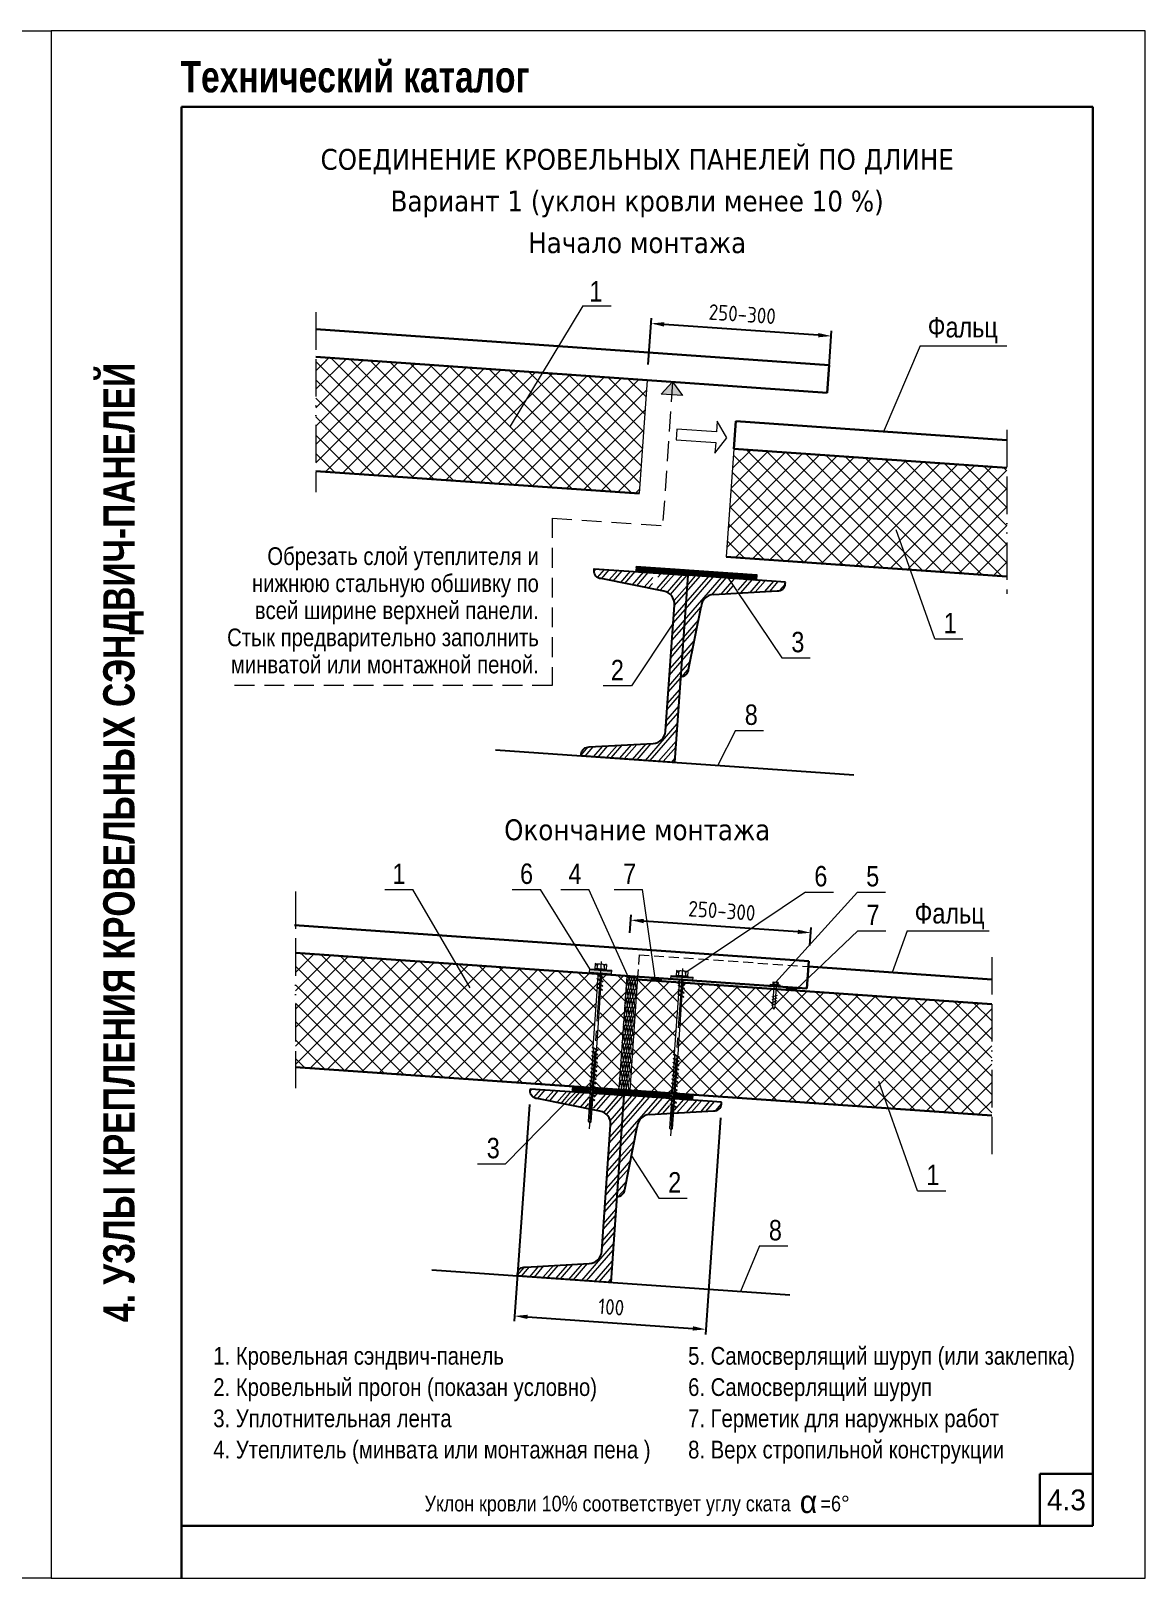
# Model space of a CAD drawing. Extents: x 5821 to 16321, y -13531 to 5774.
# Drawn here: x 7902 to 8971, y -9076 to -7591 of the extents above; entities that cross this region are included whole.
import ezdxf
from ezdxf.enums import TextEntityAlignment as Align

# ---------------------------------------------------------------- set-up
doc = ezdxf.new("R2010")
doc.units = 0
doc.header["$LTSCALE"] = 3
for name, pattern in [('ACAD_ISO13W100', [36, 12, -3, 12, -3, 0, -3, 0, -3]), ('CENTER2', [28.575, 19.05, -3.175, 3.175, -3.175]), ('HIDDEN2', [4.7625, 3.175, -1.5875])]:
    doc.linetypes.add(name, pattern=pattern)
doc.layers.get('0').update_dxf_attribs({"linetype": 'CONTINUOUS', "lineweight": 30})
doc.layers.get('DEFPOINTS').update_dxf_attribs({"linetype": 'CONTINUOUS'})
for name, color, linetype, lineweight in [('new_fill', 8, 'CONTINUOUS', 13), ('RAZMER', 7, 'CONTINUOUS', 9), ('Саморезы', 7, 'CONTINUOUS', 13)]:
    doc.layers.add(name, color=color, linetype=linetype, lineweight=lineweight)
doc.layers.add('Прогон', color=7, linetype='CONTINUOUS')
doc.styles.add('LOGO', font='HATTEN.TTF')
doc.styles.add('ROMANS', font='romans.shx', dxfattribs={"width": 0.85})
doc.styles.get("Standard").update_dxf_attribs({"font": 'TAHOMA.TTF'})
doc.styles.add('style1', font='ARIALN.TTF')
doc.styles.add('style2', font='impact.TTF')
doc.dimstyles.new('5', dxfattribs={"dimscale": 5, "dimtxt": 3, "dimasz": 2.5, "dimexe": 1, "dimexo": 3, "dimgap": 0, "dimtad": 0, "dimdec": 0, "dimzin": 9, "dimdsep": 46, "dimtxsty": 'ROMANS', "dimblk2": 'OBLIQUE', "dimcen": -3, "dimdle": 1.5, "dimclrd": 256, "dimclre": 256, "dimclrt": 256, "dimadec": 0, "dimazin": 0, "dimtfac": 1, "dimtdec": 0, "dimtofl": 0, "dimtmove": 2, "dimatfit": 3, "dimfxl": 0, "dimtvp": 1, "dimtolj": 1, "dimtzin": 9, "dimarcsym": 0})
pattern_1 = [(49, (255.517, -20088.282), (-7.547096, 6.56059), []), (49, (255.168, -20083.294), (-7.547096, 6.56059), [])]
pattern_2 = [(4, (167.6558, -20053.9616), (-0.08719559, 1.24695506), []), (64, (167.6558, -20053.9616), (-1.12349256, 0.54796393), []), (124, (167.6558, -20053.9616), (-1.03629697, -0.69899113), [])]
pattern_3 = [(49, (194.277, -20587.426), (-7.547096, 6.56059), []), (49, (193.928, -20582.439), (-7.547096, 6.56059), [])]

# ---------------------------------------------------------------- blocks, each defined once
blk = doc.blocks.new('*D1085')
at = {"layer": 'DEFPOINTS', "color": 0, "transparency": 16777216}
for p in [(8497, -7872), (8493.2, -7926.4), (8666.1, -7938.5)]:
    blk.add_point(p, dxfattribs=at)
at = {"layer": 'RAZMER', "lineweight": -2, "transparency": 16777216}
for p, q in [((8494.3, -7911.4), (8497.4, -7867)), ((8657.4, -7883.2), (8509.5, -7872.9)), ((8667.1, -7923.5), (8670.2, -7879.1))]:
    blk.add_line(p, q, dxfattribs=at)
at = {"layer": 'RAZMER', "transparency": 16777216}
for points in [[(8509.6, -7870.8), (8509.3, -7875), (8497, -7872)], [(8657.6, -7881.2), (8657.3, -7885.3), (8669.9, -7884.1)]]:
    blk.add_solid(points, dxfattribs=at)
at = {"layer": 'RAZMER', "transparency": 16777216, "insert": (8584.5, -7863.1), "char_height": 15, "attachment_point": 5, "rotation": 356, "style": 'ROMANS'}
blk.add_mtext('\\A1;250-300', dxfattribs=at)
blk = doc.blocks.new('_OBLIQUE')
at = {"color": 0, "linetype": 'ByBlock'}
blk.add_line((-0.5, -0.5), (0.5, 0.5), dxfattribs=at)
blk = doc.blocks.new('*D1086')
at = {"layer": 'DEFPOINTS', "color": 0, "transparency": 16777216}
for p in [(8477.4, -8444.7), (8475.5, -8472), (8648.4, -8484.1)]:
    blk.add_point(p, dxfattribs=at)
at = {"layer": 'RAZMER', "lineweight": -2, "transparency": 16777216}
for p, q in [((8476.6, -8457), (8477.8, -8439.8)), ((8637.8, -8456), (8489.9, -8445.6)), ((8649.4, -8469.1), (8650.7, -8451.8))]:
    blk.add_line(p, q, dxfattribs=at)
at = {"layer": 'RAZMER', "transparency": 16777216}
for points in [[(8490, -8443.5), (8489.8, -8447.7), (8477.4, -8444.7)], [(8638, -8453.9), (8637.7, -8458), (8650.3, -8456.8)]]:
    blk.add_solid(points, dxfattribs=at)
at = {"layer": 'RAZMER', "transparency": 16777216, "insert": (8564.9, -8435.8), "char_height": 15, "attachment_point": 5, "rotation": 356, "style": 'ROMANS'}
blk.add_mtext('\\A1;250-300', dxfattribs=at)
blk = doc.blocks.new('саморез1')
at = {"layer": 'new_fill'}
blk.add_hatch(color=254, dxfattribs=at).paths.add_polyline_path([(-1.2, -4.8), (0, -4.8), (0, 4.8), (-1.2, 4.8)])
at = {"layer": 'Саморезы', "ltscale": 150}
for p, q in [((-3.9, 2.6), (-1.5, 2.6)), ((-3.9, 2.6), (-3.9, -2.4)), ((-2.9, 1.7), (-1.5, 1.7)), ((-1.9, 2.6), (-1.9, -2.4)), ((0, 4.8), (-1.5, 4.8)), ((-1.5, 4.8), (-1.5, -4.8)), ((-1.2, 4.8), (-1.2, -4.8)), ((0, 4.8), (0, -4.8)), ((19.2, 1.4), (0, 1.4)), ((8.4, 2.4), (10.5, -2.4)), ((11.1, 2.4), (13.2, -2.4)), ((13.8, 2.4), (15.9, -2.4)), ((16.4, 2.4), (18.5, -2.4)), ((19.2, 1.4), (21.8, 0)), ((19.2, -1.4), (21.8, 0)), ((-3.9, -2.4), (-1.5, -2.4)), ((-2.9, -1.4), (-1.5, -1.4)), ((0, -4.8), (-1.5, -4.8)), ((0, -1.4), (19.2, -1.4))]:
    blk.add_line(p, q, dxfattribs=at)
for centre, start, end in [((-2.9, 2.7), 182.373, 269.9653), ((-2.9, 0.7), 90.0347, 177.627), ((-2.9, -0.4), 182.373, 269.9653), ((-2.9, -2.4), 90.0347, 177.627)]:
    blk.add_arc(centre, 1, start, end, dxfattribs=at)
blk = doc.blocks.new('саморез4')
at = {"layer": 'new_fill'}
blk.add_hatch(color=254, dxfattribs=at).paths.add_polyline_path([(-2.4, -9.4), (0, -9.4), (0, 9.8), (-2.4, 9.8)])
at = {"layer": 'Саморезы', "ltscale": 150}
for p, q in [((-7.9, 5), (-3.1, 5)), ((-7.9, -5), (-7.9, 5)), ((-5.9, 3.1), (-3.1, 3.1)), ((-3.8, -5), (-3.8, 5)), ((0, 9.8), (-3.1, 9.8)), ((-3.1, -9.4), (-3.1, 9.8)), ((-2.4, -9.4), (-2.4, 9.8)), ((0, -9.4), (0, 9.8)), ((64.9, 1.5), (0, 1.5)), ((1.3, -2.2), (3.4, 2.7)), ((1.9, -2.2), (4, 2.7)), ((3.7, 2.9), (3.4, 2.7)), ((3.7, 2.9), (4, 2.7)), ((4.9, -2.2), (7, 2.7)), ((5.5, -2.2), (7.6, 2.7)), ((7.3, 2.9), (7, 2.7)), ((7.3, 2.9), (7.6, 2.7)), ((8.6, -2.2), (10.7, 2.7)), ((9.2, -2.2), (11.3, 2.7)), ((11, 2.9), (10.7, 2.7)), ((11, 2.9), (11.3, 2.7)), ((12.2, -2.2), (14.3, 2.7)), ((12.8, -2.2), (14.9, 2.7)), ((14.6, 2.9), (14.3, 2.7)), ((14.6, 2.9), (14.9, 2.7)), ((64.9, -2.2), (67, 2.7)), ((65.6, -2.2), (67.7, 2.7)), ((67.3, 2.9), (67, 2.7)), ((130, 1.3), (67.1, 1.3)), ((67.3, 2.9), (67.7, 2.7)), ((68.6, -2.2), (70.7, 2.7)), ((69.2, -2.2), (71.3, 2.7)), ((71, 2.9), (70.7, 2.7)), ((71, 2.9), (71.3, 2.7)), ((72.2, -2.2), (74.3, 2.7)), ((72.8, -2.2), (74.9, 2.7)), ((74.6, 2.9), (74.3, 2.7)), ((74.6, 2.9), (74.9, 2.7)), ((75.8, -2.2), (77.9, 2.7)), ((76.4, -2.2), (78.5, 2.7)), ((78.2, 2.9), (77.9, 2.7)), ((78.2, 2.9), (78.5, 2.7)), ((79.5, -2.2), (81.5, 2.7)), ((80.1, -2.2), (82.2, 2.7)), ((81.9, 2.9), (81.5, 2.7)), ((81.9, 2.9), (82.2, 2.7)), ((83.1, -2.2), (85.2, 2.7)), ((83.7, -2.2), (85.8, 2.7)), ((85.5, 2.9), (85.2, 2.7)), ((85.5, 2.9), (85.8, 2.7)), ((86.7, -2.2), (88.8, 2.7)), ((87.3, -2.2), (89.4, 2.7)), ((89.1, 2.9), (88.8, 2.7)), ((89.1, 2.9), (89.4, 2.7)), ((90.3, -2.2), (92.4, 2.7)), ((90.9, -2.2), (93, 2.7)), ((92.7, 2.9), (92.4, 2.7)), ((92.7, 2.9), (93, 2.7)), ((94, -2.2), (96.1, 2.7)), ((94.6, -2.2), (96.7, 2.7)), ((96.4, 2.9), (96.1, 2.7)), ((96.4, 2.9), (96.7, 2.7)), ((97.6, -2.2), (99.7, 2.7)), ((98.2, -2.2), (100.3, 2.7)), ((100, 2.9), (99.7, 2.7)), ((100, 2.9), (100.3, 2.7)), ((101.2, -2.2), (103.3, 2.7)), ((101.8, -2.2), (103.9, 2.7)), ((103.6, 2.9), (103.3, 2.7)), ((103.6, 2.9), (103.9, 2.7)), ((104.8, -2.2), (106.9, 2.7)), ((105.5, -2.2), (107.6, 2.7)), ((107.2, 2.9), (106.9, 2.7)), ((107.2, 2.9), (107.6, 2.7)), ((108.5, -2.2), (110.6, 2.7)), ((109.1, -2.2), (111.2, 2.7)), ((110.9, 2.9), (110.6, 2.7)), ((110.9, 2.9), (111.2, 2.7)), ((130, 1.3), (131.2, 0)), ((-7.9, -5), (-3.1, -5)), ((-5.9, -3.1), (-3.1, -3.1)), ((0, -9.4), (-3.1, -9.4)), ((64.9, -1.5), (0, -1.5)), ((64.9, -1.5), (0, -1.5)), ((1.6, -2.4), (1.3, -2.2)), ((1.6, -2.4), (1.9, -2.2)), ((5.2, -2.4), (4.9, -2.2)), ((5.2, -2.4), (5.5, -2.2)), ((8.9, -2.4), (8.6, -2.2)), ((8.9, -2.4), (9.2, -2.2)), ((12.5, -2.4), (12.2, -2.2)), ((12.5, -2.4), (12.8, -2.2)), ((65.3, -2.4), (64.9, -2.2)), ((65.3, -2.4), (65.6, -2.2)), ((130, -1.3), (67.1, -1.3)), ((68.9, -2.4), (68.6, -2.2)), ((68.9, -2.4), (69.2, -2.2)), ((72.5, -2.4), (72.2, -2.2)), ((72.5, -2.4), (72.8, -2.2)), ((76.1, -2.4), (75.8, -2.2)), ((76.1, -2.4), (76.4, -2.2)), ((79.8, -2.4), (79.5, -2.2)), ((79.8, -2.4), (80.1, -2.2)), ((83.4, -2.4), (83.1, -2.2)), ((83.4, -2.4), (83.7, -2.2)), ((87, -2.4), (86.7, -2.2)), ((87, -2.4), (87.3, -2.2)), ((90.6, -2.4), (90.3, -2.2)), ((90.6, -2.4), (90.9, -2.2)), ((94.3, -2.4), (94, -2.2)), ((94.3, -2.4), (94.6, -2.2)), ((97.9, -2.4), (97.6, -2.2)), ((97.9, -2.4), (98.2, -2.2)), ((101.5, -2.4), (101.2, -2.2)), ((101.5, -2.4), (101.8, -2.2)), ((105.1, -2.4), (104.8, -2.2)), ((105.1, -2.4), (105.5, -2.2)), ((108.8, -2.4), (108.5, -2.2)), ((108.8, -2.4), (109.1, -2.2)), ((130, -1.3), (131.2, 0))]:
    blk.add_line(p, q, dxfattribs=at)
at = {"layer": 'Саморезы'}
for p, q in [((67.1, 1.3), (64.9, 1.5)), ((67.1, -1.3), (64.9, -1.5))]:
    blk.add_line(p, q, dxfattribs=at)
at = {"layer": 'Саморезы', "ltscale": 150}
for centre, radius, start, end in [((-5.9, 5.1), 2, 182.373, 269.9653), ((-5.9, 1.1), 2, 90.0347, 177.627), ((80.3, 1057.7), 1058.9, 271.592, 272.7554), ((-5.9, -1.1), 2, 182.373, 269.9653), ((-5.9, -5.1), 2, 90.0347, 177.627)]:
    blk.add_arc(centre, radius, start, end, dxfattribs=at)
blk = doc.blocks.new('*D1087')
at = {"layer": 'DEFPOINTS', "color": 0, "transparency": 16777216}
for p in [(8381.1, -8606.6), (8564.7, -8619.4), (8549.5, -8837.5)]:
    blk.add_point(p, dxfattribs=at)
at = {"layer": 'RAZMER', "lineweight": -2, "transparency": 16777216}
for p, q in [((8380.1, -8621.6), (8365.5, -8829.7)), ((8563.6, -8634.4), (8549.1, -8842.5)), ((8378.4, -8825.5), (8537, -8836.6))]:
    blk.add_line(p, q, dxfattribs=at)
at = {"layer": 'RAZMER', "transparency": 16777216}
for points in [[(8378.5, -8823.5), (8378.2, -8827.6), (8365.9, -8824.7)], [(8537.1, -8834.5), (8536.9, -8838.7), (8549.5, -8837.5)]]:
    blk.add_solid(points, dxfattribs=at)
at = {"layer": 'RAZMER', "transparency": 16777216, "insert": (8458.7, -8816.1), "char_height": 15, "attachment_point": 5, "rotation": 356.0079, "style": 'ROMANS'}
blk.add_mtext('\\A1;{\\Fromans.shx|c204;100}', dxfattribs=at)
blk = doc.blocks.new('1volna')
at = {"layer": 'new_fill'}
for p, q in [((2.7, -16.2), (-2.7, 16.2)), ((8.1, 16.2), (2.7, -16.2)), ((13.7, -16.2), (8.3, 16.2)), ((19.1, 16.2), (13.7, -16.2)), ((24.7, -16.2), (19.3, 16.2)), ((30, 16.2), (24.7, -16.2)), ((35.9, -16.2), (30.5, 16.2)), ((41.3, 16.2), (35.9, -16.2))]:
    blk.add_line(p, q, dxfattribs=at)
for centre, start, end in [((2.7, 16.2), 0, 180), ((13.7, 16.2), 0, 180), ((24.7, 16.2), 0, 180), ((35.9, 16.2), 0, 180), ((-2.9, -16.2), 180, 270), ((-2.7, -16.2), 270, 0), ((8.1, -16.2), 180, 270), ((8.3, -16.2), 270, 0), ((19.1, -16.2), 180, 270), ((19.3, -16.2), 270, 0), ((30, -16.2), 180, 270), ((30.5, -16.2), 270, 0)]:
    blk.add_arc(centre, 5.4, start, end, dxfattribs=at)

msp = doc.modelspace()

# ---------------------------------------------------------------- hatches: boundary and pattern name
at = {"layer": 'new_fill'}
h = msp.add_hatch(dxfattribs=at)
h.set_pattern_fill('ANSI37', color=256, scale=100, style=0)
h.set_pattern_definition([(45, (436.848, -18678.706), (-8.838835, 8.838835), []), (135, (436.848, -18678.706), (-8.838835, -8.838835), [])])
h.paths.add_polyline_path([(8485.6, -8035.15), (8493.21, -7926.39), (8175.14, -7904.15), (8175.14, -8013.81)])
h = msp.add_hatch(dxfattribs=at)
h.set_pattern_fill('ANSI37', color=256, scale=100, style=0)
h.set_pattern_definition([(45, (450.185, -18734.594), (-8.838835, 8.838835), []), (135, (450.185, -18734.594), (-8.838835, -8.838835), [])])
h.paths.add_polyline_path([(8576.41, -7992.38), (8569.16, -8096), (8838.55, -8114.84), (8838.55, -8010.71)])
h = msp.add_hatch(dxfattribs=at)
h.set_pattern_fill('STEEL', color=256, scale=80, angle=4, style=0)
h.set_pattern_definition(pattern_1)
h.paths.add_polyline_path([(8503.73, -8111.76), (8502.63, -8127.54), (8509.14, -8128.83, -0.3791009), (8519.32, -8142.08), (8510.81, -8263.47, -0.3791009), (8498.89, -8275.17), (8437.58, -8278.54, 0.4142136), (8429.89, -8285.22), (8429.77, -8287.02), (8519.55, -8293.31), (8532.13, -8113.75)])
h.paths.add_polyline_path([(8497.88, -8126.61), (8498.94, -8111.42), (8485.99, -8110.52), (8474.23, -8121.94)])
h.paths.add_polyline_path([(8474.23, -8121.94), (8485.99, -8110.52), (8442.35, -8107.46), (8442.22, -8109.25, 0.4142136), (8448.9, -8116.94)])
h = msp.add_hatch(dxfattribs=at)
h.set_pattern_fill('NET3', color=256, scale=10, angle=4, style=0)
h.set_pattern_definition([(4, (448.6367, -18678.7056), (-0.08719559, 1.24695506), []), (64, (448.6367, -18678.7056), (-1.12349256, 0.54796393), []), (124, (448.6367, -18678.7056), (-1.03629697, -0.69899113), [])])
h.paths.add_polyline_path([(8482.73, -8105.11), (8482.37, -8110.26), (8532.13, -8113.75), (8597.99, -8118.35), (8598.36, -8113.13)])
h = msp.add_hatch(dxfattribs=at)
h.set_pattern_fill('STEEL', color=256, scale=80, angle=4, style=0)
h.set_pattern_definition(pattern_1)
h.paths.add_polyline_path([(8556.8, -8132.16), (8575.63, -8131.12), (8576.63, -8116.85), (8532.13, -8113.75), (8525.33, -8210.79, 0.4142136), (8533.01, -8204.11), (8544.88, -8143.87, -0.3791009)])
h.paths.add_polyline_path([(8618.11, -8128.77, 0.4142136), (8625.8, -8122.09), (8625.92, -8120.29), (8581.42, -8117.19), (8580.46, -8130.85)])
h = msp.add_hatch(dxfattribs=at)
h.set_pattern_fill('ANSI37', color=256, scale=100, style=0)
h.set_pattern_definition([(45, (-662.604, -19186.959), (-8.838835, 8.838835), []), (135, (-662.604, -19186.959), (-8.838835, -8.838835), [])])
h.paths.add_polyline_path([(8155.62, -8476.17), (8155.62, -8585.81), (8438.13, -8605.41), (8445.73, -8496.46)])
h.paths.add_polyline_path([(8442.92, -8605.74), (8466.06, -8607.34), (8473.68, -8498.41), (8450.52, -8496.79)])
h = msp.add_hatch(dxfattribs=at)
h.set_pattern_fill('ANSI37', color=256, scale=100, style=0)
h.set_pattern_definition([(45, (10188.22, -11160.837), (-8.838835, 8.838835), []), (135, (10188.22, -11160.837), (-8.838835, -8.838835), [])])
h.paths.add_polyline_path([(8523.54, -8516.34), (8522.79, -8515.96), (8522.57, -8515.6), (8522.84, -8515.28), (8523.59, -8515.67), (8523.82, -8512.36), (8523.07, -8511.98), (8522.85, -8511.62), (8523.12, -8511.3), (8523.87, -8511.69), (8524.1, -8508.38), (8523.35, -8508), (8523.12, -8507.64), (8523.4, -8507.32), (8524.14, -8507.71), (8524.36, -8504.56), (8483.87, -8501.73), (8476.44, -8608.06), (8517.13, -8610.89), (8517.19, -8610.16), (8516.24, -8609.67), (8516.01, -8609.31), (8516.29, -8608.99), (8517.23, -8609.48), (8517.46, -8606.18), (8516.51, -8605.69), (8516.29, -8605.33), (8516.56, -8605.01), (8517.51, -8605.5), (8517.74, -8602.2), (8516.79, -8601.71), (8516.57, -8601.35), (8516.84, -8601.03), (8517.79, -8601.52), (8518.02, -8598.22), (8517.07, -8597.73), (8516.85, -8597.38), (8517.12, -8597.05), (8518.07, -8597.54), (8518.3, -8594.24), (8517.35, -8593.75), (8517.13, -8593.4), (8517.4, -8593.08), (8518.35, -8593.56), (8518.58, -8590.26), (8517.63, -8589.77), (8517.41, -8589.42), (8517.68, -8589.1), (8518.62, -8589.58), (8518.86, -8586.28), (8517.91, -8585.79), (8517.68, -8585.44), (8517.96, -8585.12), (8518.9, -8585.6), (8519.13, -8582.3), (8518.18, -8581.81), (8517.96, -8581.46), (8518.23, -8581.14), (8519.18, -8581.62), (8519.41, -8578.32), (8518.46, -8577.83), (8518.24, -8577.48), (8518.51, -8577.16), (8519.46, -8577.64), (8519.6, -8575.59), (8519.58, -8574.28), (8518.74, -8573.85), (8518.52, -8573.5), (8518.79, -8573.18), (8519.57, -8573.58), (8519.56, -8573.22)])
h.paths.add_polyline_path([(8823.92, -8525.51), (8617.28, -8511.06), (8616.14, -8527.64), (8614.57, -8530.07), (8613.34, -8527.44), (8614.49, -8510.86), (8527.67, -8504.79), (8527.63, -8505.37), (8528.89, -8506.02), (8529.11, -8506.37), (8528.84, -8506.69), (8527.58, -8506.05), (8527.35, -8509.35), (8528.61, -8510), (8528.83, -8510.35), (8528.56, -8510.67), (8527.3, -8510.03), (8527.07, -8513.33), (8528.33, -8513.98), (8528.55, -8514.33), (8528.28, -8514.65), (8527.02, -8514.01), (8526.79, -8517.31), (8528.05, -8517.96), (8528.27, -8518.31), (8528, -8518.63), (8526.74, -8517.99), (8522.87, -8573.45), (8522.6, -8575.13), (8524, -8575.86), (8524.23, -8576.21), (8523.95, -8576.53), (8522.5, -8575.78), (8522.5, -8575.8), (8522.27, -8579.09), (8523.73, -8579.84), (8523.95, -8580.19), (8523.68, -8580.51), (8522.22, -8579.76), (8521.99, -8583.06), (8523.45, -8583.81), (8523.67, -8584.17), (8523.4, -8584.49), (8521.94, -8583.74), (8521.71, -8587.04), (8523.17, -8587.79), (8523.39, -8588.15), (8523.12, -8588.47), (8521.66, -8587.72), (8521.43, -8591.02), (8522.89, -8591.77), (8523.11, -8592.13), (8522.84, -8592.45), (8521.38, -8591.7), (8521.15, -8595), (8522.61, -8595.75), (8522.84, -8596.11), (8522.56, -8596.43), (8521.11, -8595.68), (8520.87, -8598.98), (8522.33, -8599.73), (8522.56, -8600.09), (8522.29, -8600.41), (8520.83, -8599.66), (8520.6, -8602.96), (8522.06, -8603.71), (8522.28, -8604.06), (8522.01, -8604.39), (8520.55, -8603.64), (8520.32, -8606.94), (8521.78, -8607.69), (8522, -8608.04), (8521.73, -8608.37), (8520.27, -8607.62), (8520.04, -8610.92), (8520.41, -8611.11), (8823.92, -8632.17)])
h = msp.add_hatch(dxfattribs=at)
h.set_pattern_fill('NET3', color=256, scale=10, angle=4, style=0)
h.set_pattern_definition([(4, (10058.7583, -11151.7846), (-0.0871956, 1.24695506), []), (64, (10058.7583, -11151.7846), (-1.12349256, 0.54796393), []), (124, (10058.7583, -11151.7846), (-1.03629697, -0.69899113), [])])
h.paths.add_polyline_path([(8506.92, -8500.73), (8497.34, -8500.06), (8497.16, -8502.66), (8506.74, -8503.33)])
h = msp.add_hatch(dxfattribs=at)
h.set_pattern_fill('NET3', color=256, scale=10, angle=4, style=0)
h.set_pattern_definition([(4, (10188.2201, -11160.8374), (-0.0871956, 1.24695506), []), (64, (10188.2201, -11160.8374), (-1.12349256, 0.54796393), []), (124, (10188.2201, -11160.8374), (-1.03629697, -0.69899113), [])])
h.paths.add_polyline_path([(8636.38, -8509.79), (8626.8, -8509.12), (8626.63, -8511.71), (8636.2, -8512.38)])
h = msp.add_hatch(dxfattribs=at)
h.set_pattern_fill('STEEL', color=256, scale=80, angle=4, style=0)
h.set_pattern_definition(pattern_3)
h.paths.add_polyline_path([(8445.35, -8611.1), (8442.4, -8613.11), (8441.46, -8626.7), (8447.9, -8627.97, -0.3791009), (8458.08, -8641.22), (8449.57, -8762.61, -0.3791009), (8437.65, -8774.32), (8374.55, -8777.79, 0.4150571), (8368.75, -8786.18), (8458.31, -8792.45), (8470.89, -8612.89)])
h.paths.add_polyline_path([(8436.71, -8625.76), (8437.77, -8610.57), (8424.75, -8609.66), (8412.99, -8621.08)])
h.paths.add_polyline_path([(8412.99, -8621.08), (8424.75, -8609.66), (8381.34, -8606.62, 0.4150571), (8385.9, -8615.74)])
h = msp.add_hatch(dxfattribs=at)
h.set_pattern_fill('NET3', color=256, scale=10, angle=4, style=0)
h.set_pattern_definition(pattern_2)
h.paths.add_polyline_path([(8421.49, -8604.25), (8421.13, -8609.41), (8437.7, -8610.57), (8438.06, -8605.4)])
h = msp.add_hatch(dxfattribs=at)
h.set_pattern_fill('NET3', color=256, scale=10, angle=4, style=0)
h.set_pattern_definition(pattern_2)
h.paths.add_polyline_path([(8442.92, -8605.74), (8442.56, -8610.91), (8470.89, -8612.89), (8515.39, -8616), (8515.76, -8610.79)])
h = msp.add_hatch(dxfattribs=at)
h.set_pattern_fill('STEEL', color=256, scale=80, angle=4, style=0)
h.set_pattern_definition(pattern_3)
h.paths.add_polyline_path([(8495.56, -8631.31), (8514.39, -8630.27), (8515.39, -8616), (8470.89, -8612.89), (8464.09, -8709.94, 0.4142136), (8471.77, -8703.26), (8483.64, -8643.01, -0.3791009)])
h.paths.add_polyline_path([(8556.87, -8627.92, 0.4142136), (8564.56, -8621.24), (8564.68, -8619.44), (8520.18, -8616.33), (8519.22, -8630)])
h = msp.add_hatch(dxfattribs=at)
h.set_pattern_fill('NET3', color=256, scale=10, angle=4, style=0)
h.set_pattern_definition(pattern_2)
h.paths.add_polyline_path([(8520.55, -8611.12), (8520.18, -8616.33), (8536.75, -8617.49), (8537.12, -8612.27)])
at = {"layer": 'RAZMER'}
h = msp.add_hatch(color=256, dxfattribs=at)
h.paths.add_polyline_path([(8517.64, -7928.1), (8506.5, -7939.87), (8516.77, -7940.59)])
h.paths.add_polyline_path([(8527.03, -7941.31), (8517.64, -7928.1), (8516.77, -7940.59)])

# ---------------------------------------------------------------- linework, layer by layer
at = {"color": 1}
for p, q in [((8046.09, -7664.09), (8046.09, -9076.24)), ((8046.09, -7664.09), (8921.09, -7664.09)), ((8921.09, -7664.09), (8921.09, -9026.24)), ((8870.18, -8976.24), (8921.09, -8976.24)), ((8870.18, -8976.24), (8870.18, -9026.24)), ((8046.09, -9026.24), (8921.09, -9026.24))]:
    msp.add_line(p, q, dxfattribs=at)
for p, q in [((8175.14, -7877.6), (8667.92, -7912.06)), ((8175.14, -7904.15), (8666.07, -7938.48)), ((8667.92, -7912.06), (8666.07, -7938.48)), ((8576.41, -7992.38), (8578.26, -7965.96)), ((8578.26, -7965.96), (8838.55, -7984.16)), ((8576.41, -7992.38), (8838.55, -8010.71)), ((8175.14, -8013.81), (8485.6, -8035.15)), ((8569.16, -8096), (8838.55, -8114.84)), ((8154.78, -8449.57), (8648.4, -8484.08)), ((8155.62, -8476.17), (8646.55, -8510.5)), ((8648.4, -8484.08), (8646.55, -8510.5)), ((8648.03, -8489.27), (8823.92, -8501.57)), ((8483.87, -8501.73), (8824.1, -8525.52)), ((8155.62, -8585.81), (8823.92, -8632.17))]:
    msp.add_line(p, q)
at = {"layer": 'new_fill'}
for p, q in [((8482.73, -8105.11), (8482.37, -8110.27)), ((8482.73, -8105.11), (8598.36, -8113.13)), ((8598.36, -8113.13), (8597.99, -8118.36)), ((8473.63, -8501.14), (8474.95, -8498.5)), ((8474.95, -8498.5), (8475.88, -8501.29)), ((8475.98, -8501.3), (8477.3, -8498.66)), ((8477.3, -8498.66), (8478.24, -8501.46)), ((8478.28, -8501.46), (8479.59, -8498.82)), ((8479.59, -8498.82), (8480.53, -8501.62)), ((8480.57, -8501.62), (8481.89, -8498.98)), ((8481.89, -8498.98), (8482.83, -8501.78))]:
    msp.add_line(p, q, dxfattribs=at)
msp.add_lwpolyline([(8560.36, -7965.7), (8559.65, -7975.96), (8521.81, -7973.35), (8521.1, -7983.62), (8558.94, -7986.23), (8558.23, -7996.49), (8569.56, -7981.8), (8560.36, -7965.7)], dxfattribs=at)
for centre in [(8474.76, -8501.21), (8477.11, -8501.38), (8479.4, -8501.54), (8481.7, -8501.7)]:
    msp.add_arc(centre, 1.13, 176, 356, dxfattribs=at)
at = {"layer": 'RAZMER'}
for p, q in [((8431.5, -7855.15), (8361.76, -7970.61)), ((8431.5, -7855.15), (8458.56, -7855.15)), ((8755.36, -7893.64), (8719.85, -7976.57)), ((8755.36, -7893.64), (8838.55, -7893.64)), ((8493.21, -7926.39), (8485.59, -8035.32)), ((8506.5, -7939.87), (8517.64, -7928.1)), ((8517.64, -7928.1), (8527.03, -7941.31)), ((8527.03, -7941.31), (8506.5, -7939.87)), ((8576.41, -7992.38), (8569.16, -8096)), ((8769.25, -8174.81), (8732.06, -8070.04)), ((8567.64, -8111.61), (8622.59, -8193)), ((8517.47, -8160.72), (8478, -8219.91)), ((8769.25, -8174.81), (8796.32, -8174.81)), ((8622.59, -8193), (8649.66, -8193)), ((8478, -8219.91), (8450.93, -8219.91)), ((8577.89, -8262.73), (8560.93, -8295.92)), ((8577.89, -8262.73), (8604.96, -8262.73)), ((8241.28, -8415.38), (8268.35, -8415.38)), ((8323.39, -8509.66), (8268.35, -8415.38)), ((8363.7, -8415.38), (8390.77, -8415.38)), ((8438.1, -8491.42), (8390.77, -8415.38)), ((8410.2, -8415.38), (8437.27, -8415.38)), ((8478.44, -8506.88), (8437.27, -8415.38)), ((8461.58, -8415.38), (8488.65, -8415.38)), ((8501.01, -8500.32), (8488.65, -8415.38)), ((8645.12, -8417.74), (8532.33, -8493.82)), ((8694.92, -8417.74), (8616.45, -8504.44)), ((8645.12, -8417.74), (8672.19, -8417.74)), ((8694.92, -8417.74), (8721.98, -8417.74)), ((8695.25, -8454.89), (8636.28, -8511.27)), ((8695.25, -8454.89), (8722.32, -8454.89)), ((8742.74, -8454.89), (8728.29, -8494.88)), ((8742.74, -8454.89), (8821.32, -8454.89)), ((8473.68, -8498.41), (8466.06, -8607.34)), ((8484.05, -8499.14), (8476.44, -8608.07)), ((8497.34, -8500.06), (8497.16, -8502.65)), ((8506.92, -8500.72), (8506.74, -8503.32)), ((8626.81, -8509.11), (8626.63, -8511.71)), ((8636.38, -8509.78), (8636.2, -8512.37)), ((8425.65, -8608.78), (8357.29, -8678.69)), ((8421.49, -8604.25), (8421.12, -8609.41)), ((8537.12, -8612.27), (8536.75, -8617.51)), ((8752.67, -8704.5), (8715.48, -8599.73)), ((8478.15, -8670.89), (8504.45, -8711.59)), ((8330.23, -8678.69), (8357.29, -8678.69)), ((8504.45, -8711.59), (8531.52, -8711.59)), ((8752.67, -8704.5), (8779.74, -8704.5)), ((8601.03, -8757.5), (8582.62, -8801.08)), ((8601.03, -8757.5), (8628.1, -8757.5))]:
    msp.add_line(p, q, dxfattribs=at)
at = {"layer": 'RAZMER', "linetype": 'ACAD_ISO13W100'}
for p, q in [((8175.14, -7861.23), (8175.14, -8033.99)), ((8838.55, -7974.03), (8838.55, -8131.6)), ((8155.62, -8417.16), (8155.62, -8606.01)), ((8823.92, -8480.27), (8823.92, -8669.35))]:
    msp.add_line(p, q, dxfattribs=at)
at = {"layer": 'RAZMER', "linetype": 'HIDDEN2', "ltscale": 2}
for p, q in [((8517.64, -7928.1), (8507.98, -8066.18)), ((8401.94, -8058.89), (8507.98, -8066.18)), ((8401.94, -8058.89), (8401.94, -8219.61)), ((8401.94, -8219.61), (8089.05, -8219.61))]:
    msp.add_line(p, q, dxfattribs=at)
at = {"layer": 'RAZMER', "linetype": 'HIDDEN2'}
for q in [(8484.05, -8499.14), (8648.03, -8489.27)]:
    msp.add_line((8485.54, -8477.91), q, dxfattribs=at)
at = {"layer": 'RAZMER', "linetype": 'CENTER2'}
for p, q in [((8448.9, -8484.57), (8437.55, -8645.2)), ((8526.97, -8491.13), (8515.62, -8651.76))]:
    msp.add_line(p, q, dxfattribs=at)
at = {"layer": 'RAZMER'}
for points in [[(6871.09, -7591.24), (7921.09, -7591.24), (7921.09, -9076.24), (6871.09, -9076.24)], [(8971.09, -7591.24), (7921.09, -7591.24), (7921.09, -9076.24), (8971.09, -9076.24)]]:
    msp.add_lwpolyline(points, close=True, dxfattribs=at)
at = {"layer": 'Прогон', "linetype": 'Continuous'}
for p, q in [((8625.92, -8120.29), (8532.13, -8113.75)), ((8625.8, -8122.09), (8625.92, -8120.3)), ((8556.8, -8132.16), (8618.11, -8128.77)), ((8533.01, -8204.11), (8544.88, -8143.87)), ((8347.69, -8281.39), (8691.41, -8305.23)), ((8564.68, -8619.44), (8470.89, -8612.89)), ((8564.56, -8621.24), (8564.68, -8619.44)), ((8495.56, -8631.31), (8556.87, -8627.92)), ((8471.77, -8703.26), (8483.64, -8643.01)), ((8286.44, -8780.53), (8630.17, -8804.37))]:
    msp.add_line(p, q, dxfattribs=at)
for points in [[(8429.77, -8287.02), (8429.89, -8285.22, -0.4142136), (8437.58, -8278.54), (8498.89, -8275.17, 0.3791009), (8510.81, -8263.47), (8519.32, -8142.08, 0.3791009), (8509.14, -8128.83), (8448.9, -8116.94, -0.4142136), (8442.22, -8109.25), (8442.35, -8107.46), (8532.13, -8113.75), (8519.55, -8293.31)], [(8368.53, -8786.16), (8368.65, -8784.37, -0.4142136), (8376.34, -8777.69), (8437.65, -8774.32, 0.3791009), (8449.57, -8762.61), (8458.08, -8641.22, 0.3791009), (8447.9, -8627.97), (8387.66, -8616.08, -0.4142136), (8380.98, -8608.4), (8381.11, -8606.6), (8470.89, -8612.89), (8458.31, -8792.45)]]:
    msp.add_lwpolyline(points, format="xyb", close=True, dxfattribs=at)
for centre, radius, start, end in [((8618.61, -8121.59), 7.2, 266.00793, 356.00793), ((8557.45, -8144.75), 12.6, 92.96088, 176.00793), ((8525.83, -8203.61), 7.2, 266.00793, 356.00793), ((8557.37, -8620.73), 7.2, 266.00793, 356.00793), ((8496.21, -8643.89), 12.6, 92.96088, 176.00793), ((8464.59, -8702.76), 7.2, 266.00793, 356.00793)]:
    msp.add_arc(centre, radius, start, end, dxfattribs=at)

# ---------------------------------------------------------------- block references
at = {"layer": 'RAZMER'}
for name, p, xscale, yscale, zscale, rotation in [('саморез4', (8448.13, -8495.52), 1.1, 1.1, 1.1, 266.0000000000019), ('саморез4', (8526.2, -8502.08), 1.1, 1.1, 1.1, 266.0000000000019), ('1volna', (8481.86, -8507.12), 0.209475, 0.209475, 0.209475, 176), ('1volna', (8480.6, -8524.64), 0.209475, 0.209475, 0.209475, 176), ('1volna', (8481.23, -8515.88), 0.209475, 0.209475, 0.209475, 176), ('1volna', (8479.36, -8542.14), 0.209475, 0.209475, 0.209475, 176), ('1volna', (8480, -8533.38), 0.209475, 0.209475, 0.209475, 176), ('1volna', (8478.74, -8550.89), 0.209475, 0.209475, 0.209475, 176), ('1volna', (8477.51, -8568.39), 0.209475, 0.209475, 0.209475, 176), ('1volna', (8478.11, -8559.65), 0.209475, 0.209475, 0.209475, 176), ('1volna', (8476.24, -8585.91), 0.209475, 0.209475, 0.209475, 176), ('1volna', (8476.88, -8577.15), 0.209475, 0.209475, 0.209475, 176), ('1volna', (8475.65, -8594.65), 0.209475, 0.209475, 0.209475, 176), ('1volna', (8475.01, -8603.42), 0.209475, 0.209475, 0.209475, 176)]:
    msp.add_blockref(name, p, dxfattribs=dict(at, xscale=xscale, yscale=yscale, zscale=zscale, rotation=rotation))
at = {"layer": 'RAZMER', "rotation": 266.0611192405583}
msp.add_blockref('саморез1', (8616.06, -8508.37), dxfattribs=at)

# ---------------------------------------------------------------- texts
msp.add_text('СОЕДИНЕНИЕ КРОВЕЛЬНЫХ ПАНЕЛЕЙ ПО ДЛИНЕ', height=20).set_placement((8483.59, -7724.49), align=Align.CENTER)
for s, p in [('Вариант 1 (уклон кровли менее 10 %)', (8483.59, -7754.49)), ('Начало монтажа', (8483.59, -7794.49)), ('Окончание монтажа', (8483.59, -8357.99))]:
    msp.add_text(s, height=20).set_placement(p, align=Align.MIDDLE_CENTER)
at = {"style": 'style1'}
for s, height, p in [('1', 19.61, (8437.65, -7850.98)), ('Фальц', 19.612, (8762.49, -7885.41)), ('1', 19.61, (8777.77, -8169.43)), ('3', 19.61, (8631.57, -8187.62)), ('2', 19.61, (8458.35, -8214.53)), ('8', 19.61, (8586.86, -8257.35)), ('7', 19.61, (8470.1, -8410)), ('6', 19.61, (8653.64, -8412.36)), ('5', 19.61, (8703.43, -8412.36)), ('7', 19.61, (8703.77, -8449.51)), ('Фальц', 19.612, (8749.88, -8447.97)), ('3', 19.61, (8339.2, -8673.32)), ('2', 19.61, (8513.42, -8706.21)), ('1', 19.61, (8761.18, -8699.12)), ('8', 19.61, (8610.01, -8752.13)), ('1. Кровельная сэндвич-панель', 17, (8076.71, -8871.44)), ('5. Самосверлящий шуруп (или заклепка)', 17, (8532.5, -8871.44)), ('2. Кровельный прогон (показан условно)', 17, (8076.71, -8901.44)), ('6. Самосверлящий шуруп', 17, (8532.5, -8901.44)), ('3. Уплотнительная лента', 17, (8076.71, -8931.44)), ('7. Герметик для наружных работ', 17, (8532.5, -8931.44)), ('4. Утеплитель (минвата или монтажная пена )', 17, (8076.71, -8961.44)), ('8. Верх стропильной конструкции', 17, (8532.5, -8961.44))]:
    msp.add_text(s, height=height, dxfattribs=at).set_placement(p)
for s, p in [('Обрезать слой утеплителя и', (8389.23, -8103.84)), ('нижнюю стальную обшивку по', (8389.23, -8129.84)), ('всей ширине верхней панели.', (8389.23, -8155.84)), ('Стык предварительно заполнить', (8389.23, -8181.84)), ('минватой или монтажной пеной.', (8389.23, -8207.84))]:
    msp.add_text(s, height=17, dxfattribs=at).set_placement(p, align=Align.RIGHT)
for s, height, p in [('6', 19.61, (8377.42, -8410)), ('1', 19.61, (8255, -8410)), ('4', 19.61, (8423.92, -8410)), ('Уклон кровли 10% соответствует углу ската      =6%%D', 15, (8483.59, -9012.24))]:
    msp.add_text(s, height=height, dxfattribs=at).set_placement(p, align=Align.CENTER)
at = {"insert": (8648.07, -9003.14), "char_height": 13, "attachment_point": 5, "style": 'style1'}
msp.add_mtext('\\A1;{\\fGreekS|b0|i0|c204|p0;\\H1.667x;a}', dxfattribs=at)
at = {"layer": 'new_fill', "style": 'style2'}
msp.add_text('Технический каталог', height=30, dxfattribs=at).set_placement((8045.3, -7650.19))
msp.add_text('4. УЗЛЫ КРЕПЛЕНИЯ КРОВЕЛЬНЫХ СЭНДВИЧ-ПАНЕЛЕЙ', height=30, rotation=90, dxfattribs=at).set_placement((7986.09, -8370.17), align=Align.MIDDLE_CENTER)
at = {"layer": 'new_fill', "style": 'LOGO'}
msp.add_text('4.3', height=20, dxfattribs=at).set_placement((8895.64, -9001.24), align=Align.MIDDLE_CENTER)

# ---------------------------------------------------------------- dimensions: what is measured, and where the dimension line sits
at = {"layer": 'RAZMER'}
for p1, p2, distance, picture, middle in [((8666.07, -7938.48), (8493.21, -7926.39), -54.5, '*D1085', (8584.49, -7863.11)), ((8648.4, -8484.08), (8475.53, -8471.99), -27.32, '*D1086', (8564.91, -8435.82))]:
    dim = msp.add_aligned_dim(p1=p1, p2=p2, distance=distance, text='250-300', dimstyle='5', dxfattribs=at)
    dim.commit()
    dim.dimension.update_dxf_attribs({"geometry": picture, "text_midpoint": middle})
dim = msp.add_aligned_dim(p1=(8381.11, -8606.6), p2=(8564.68, -8619.41), distance=-218.59, text='{\\Fromans.shx|c204;100}', dimstyle='5', override={"dimlfac": 1, "dimtxsty": 'ROMANS', "dimsah": 1, "dimtolj": 1}, dxfattribs=at)
dim.commit()
dim.dimension.update_dxf_attribs({"geometry": '*D1087', "text_midpoint": (8458.72, -8816.11)})

doc.saveas('drawing.dxf')
